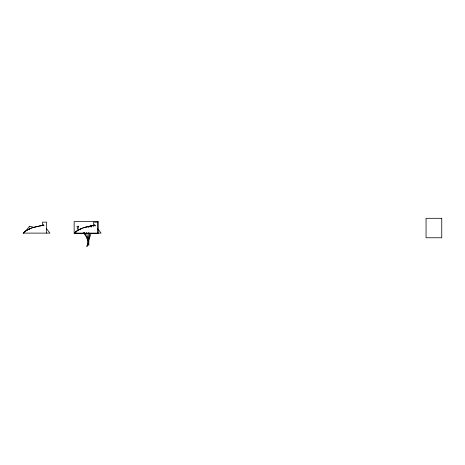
<?xml version="1.0" encoding="UTF-8"?>
<svg xmlns="http://www.w3.org/2000/svg" width="465" height="465" viewBox="0 0 465 465"><rect width="100%" height="100%" fill="white"/><g stroke="black" fill="none" stroke-linecap="round" stroke-linejoin="round"><path stroke-width="0.7" d="M87.124 246.38L89.768 233.57M91.094 227.164L91.355 225.885M86.781 246.694L90.995 233.372M93.099 226.711L93.593 225.327M43.402 225.81L43.693 224.961L44.07 225.502M94.593 225.81L94.877 224.961L94.163 225.205M25.54 231.494L25.842 231.093M26.145 230.687L29.458 226.263L34.683 227.501M24.506 231.872L23.25 233.116L49.918 233.116L46.407 228.548M75.377 232.169L74.435 233.116L101.103 233.116L97.598 228.548M25.296 231.192L24.848 231.576A12.718 2.633 -26 0 0 24.314 232.058L23.25 233.116L23.808 232.674A10.974 1.151 -31.6 0 1 24.285 232.308L24.599 232.082A11.224 4.871 -11.2 0 1 25.25 231.657L25.354 231.593M74.877 232.669L75.69 231.872M76.481 231.192L76.033 231.576A12.718 2.633 -26 0 0 75.504 232.058L74.464 233.093L74.993 232.674A10.974 1.151 -31.6 0 1 75.47 232.308L75.789 232.082A11.224 4.871 -11.2 0 1 76.434 231.657M75.266 232.285L76.097 232.058M24.982 231.448L25.064 231.396A8.44 2.802 -16.5 0 1 25.825 230.826L27.319 229.96M76.208 231.419L76.248 231.396A8.434 2.802 -16.5 0 1 77.016 230.826L77.173 230.704A7.574 2.802 -14.3 0 1 78.364 230.047A7.033 0.68 -23.4 0 1 79.544 229.483L80.433 229.071M25.813 230.832L26.005 230.71A7.574 2.802 -14.3 0 1 27.179 230.047A7.033 0.68 -23.4 0 1 28.353 229.483L28.475 229.402M76.975 230.855L77.632 230.849M77.202 230.687L78.137 230.163M26.982 230.152L27.179 230.024A7.039 0.686 -23.4 0 1 28.528 229.402L29.801 228.78M78.504 229.96L78.428 229.995A7.039 0.686 -23.4 0 1 79.718 229.402L79.753 229.385M29.87 228.745L29.464 228.966M81.061 228.745L81.747 228.437M79.515 229.495L81.16 228.728A8.922 3.342 -24.9 0 1 81.73 228.472A8.882 3.325 -24.9 0 1 82.63 228.1A10.509 6.411 -28.2 0 1 84.124 227.6A12.09 3.767 -20.9 0 1 85.246 227.309L86.816 226.903A15.258 2.656 -8.7 0 1 85.595 227.228L85.659 227.211M29.679 228.867L29.249 229.071M81.044 228.786L80.579 229.001M28.377 229.472L29.336 229.03M30.556 228.437L29.987 228.693A8.922 3.342 -24.9 0 1 30.539 228.472A8.882 3.325 -24.9 0 1 31.446 228.1A10.509 6.411 -28.2 0 1 32.934 227.6A12.09 3.767 -20.9 0 1 34.055 227.309L35.584 226.914A15.258 2.656 -8.7 0 1 34.404 227.228L32.928 227.571M31.37 228.1L32.091 227.833M82.555 228.1L83.276 227.833M94.866 224.996L95.645 226.013M43.536 225.014L43.1 225.17L43.425 225.077M94.668 225.025L94.412 225.136M43.152 225.124L41.751 225.496L42.298 225.386M84.095 227.577L85.258 227.275M94.215 225.194L91.088 225.944M93.453 225.397L93.07 225.49M37.996 226.304A14.119 2.186 -9.1 0 0 37.252 226.478L35.636 226.932M87.031 226.879L87.31 226.81M86.862 226.891L88.123 226.606M36.061 226.821L36.491 226.682M87.251 226.821L87.746 226.699M41.6 225.56L40.996 225.676M41.681 225.513L40.106 225.868M92.843 225.519L92.767 225.537M88.739 227.658L88.734 226.461L88.385 226.542A14.194 2.284 -9 0 1 89.757 226.228M85.281 227.269L85.723 227.199M88.426 226.531L88.449 226.496A14.119 2.186 -9.1 0 1 89.187 226.304M41.292 225.606L40.496 225.787M92.529 225.595L91.506 225.821M92.279 225.653L92.035 225.705M38.043 226.316L39.281 226.042M89.228 226.316L89.855 226.176M40.618 225.787L39.2 226.089M89.826 226.211L90.373 226.066M90.082 226.124L90.472 226.042M90.384 226.089L90.913 225.949M90.559 226.054L91.064 225.914M39.775 225.967L40.269 225.833M83.752 232.773L84.194 232.907M80.003 229.268L80.474 229.786M83.282 232.884L87.49 237.522M84.45 232.57L88.495 242.393M29.458 226.263L29.673 226.978M86.653 232.616L88.612 244.561M88.769 232.442L88.832 245.601M97.743 233.116L97.743 222.142L93.663 222.142L93.663 225.572M46.552 233.116L46.552 222.142L42.472 222.142L42.472 225.572M24.401 231.901A12.776 2.604 -26.4 0 1 24.785 231.558M37.194 226.542A14.194 2.284 -9 0 1 38.566 226.228M75.592 231.901A12.776 2.604 -26.4 0 1 75.975 231.558M78.486 226.263L77.882 229.605L76.975 226.263L78.486 226.263M441.75 218.306L426.056 218.306L426.056 237.766L441.75 237.766L441.75 218.306M98.156 221.549L74.156 221.549L74.156 233.546L98.156 233.546L98.156 221.549"/></g></svg>
